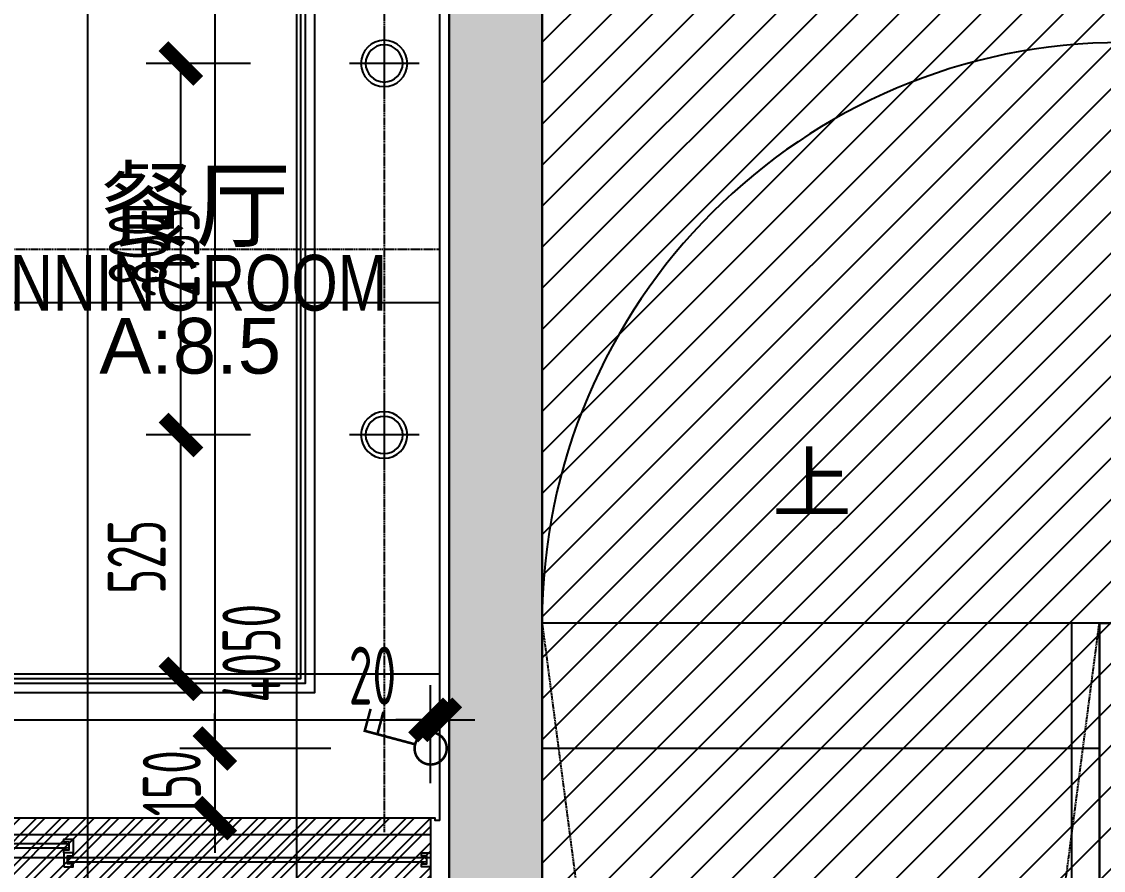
# Model space of a CAD drawing. Header units: millimetres. Extents: x 24675 to 175386, y -87697 to -40478.
# Drawn here: x 131433 to 133762, y -53078 to -51251 of the extents above; entities that cross this region are included whole.
import ezdxf
from ezdxf.enums import TextEntityAlignment as Align

# ---------------------------------------------------------------- set-up
doc = ezdxf.new("R2010")
doc.units = ezdxf.units.MM
doc.header["$LTSCALE"] = 10
doc.header["$MEASUREMENT"] = 0
doc.linetypes.add('DASH', pattern=[0.35, 0.25, -0.1])
for name, color, linetype in [('A-STAIR', 62, 'Continuous'), ('AR-新墙填充', 250, 'Continuous'), ('CW-SWITCH', 50, 'DASH'), ('EM-ELEC', 2, 'Continuous'), ('FC-地面造型', 136, 'Continuous'), ('FF-DOOR【门】', 60, 'Continuous'), ('FF-FINISH【完成面】', 20, 'Continuous'), ('FF1-完成面', 20, 'Continuous'), ('FF1-平面中英文字', 50, 'Continuous'), ('FF2-门', 60, 'Continuous'), ('P-ANNO-DIMS', 250, 'Continuous'), ('RC-FIN', 30, 'Continuous'), ('RC-LTG', 2, 'Continuous'), ('RC-TEXT', 50, 'Continuous'), ('RC-天花灯具', 2, 'Continuous'), ('RC-天花灯带', 2, 'Continuous'), ('WALL', 160, 'Continuous')]:
    doc.layers.add(name, color=color, linetype=linetype)
doc.styles.add('Arial', font='arial.ttf')
doc.styles.add('CCD-HB', font='hbsmall.shx')
doc.styles.add('CCD_DIM', font='archs.shx', dxfattribs={"width": 0.7})
doc.styles.add('st', font='')
doc.styles.add('XZC', font='SIMPLEX.SHX', dxfattribs={"width": 0.7, "bigfont": 'hztxt.shx'})
doc.styles.add('黑体', font='simhei.ttf', dxfattribs={"width": 0.8})
doc.styles.get('st').set_extended_font_data('SimSun')
doc.linetypes.add('LED_LINE', pattern='A,12.7,-5.08,["LED",XZC,S=2.54,R=0,X=-2.54,Y=-1.27],-6.35', length=24.13)
doc.dimstyles.new('1-50', dxfattribs={"dimscale": 50, "dimtxt": 2.5, "dimasz": 1.5, "dimexe": 1.5, "dimexo": 1.5, "dimgap": 0.6, "dimtad": 1, "dimdec": 0, "dimrnd": 5, "dimzin": 0, "dimdsep": 46, "dimtxsty": 'CCD_DIM', "dimblk": 'ARCHTICK', "dimcen": 0.125, "dimclrd": 44, "dimclre": 44, "dimclrt": 50, "dimadec": 0, "dimazin": 0, "dimtfac": 1, "dimtdec": 0, "dimtix": 1, "dimtmove": 2, "dimatfit": 3, "dimldrblk": 'DOT', "dimfxl": 5, "dimfxlon": 1, "dimtvp": 1, "dimtolj": 1, "dimtzin": 0, "dimarcsym": 0})

# ---------------------------------------------------------------- blocks, each defined once
blk = doc.blocks.new('BVCNVBNVBMN')
at = {"layer": 'P-ANNO-DIMS'}
blk.add_hatch(color=8, dxfattribs=at).paths.add_polyline_path([(211323.7886344348, -58687.7166482393), (210723.787636721, -58687.71685090027), (210723.7886315873, -58837.71684971796), (210323.7886315784, -58837.71684971517), (210323.7886315621, -58687.7167515501), (208023.7886315244, -58687.71665240732), (208023.7886315794, -60937.71665505017), (207823.7886315794, -60937.71665505017), (207823.788631516, -58487.71665239882), (211323.7886344264, -58487.71664823092)])
at = {"color": 6}
blk.add_lwpolyline([(211323.7886344348, -58687.7166482393), (210723.787636721, -58687.71685090027), (210723.7886315873, -58837.71684971796), (210323.7886315784, -58837.71684971517), (210323.7886315621, -58687.7167515501), (208023.7886315244, -58687.71665240732), (208023.7886315794, -60937.71665505017), (207823.7886315794, -60937.71665505017), (207823.788631516, -58487.71665239882), (211323.7886344264, -58487.71664823092)], close=True, dxfattribs=at)
blk = doc.blocks.new('_ArchTick')
at = {"color": 0, "linetype": 'ByBlock', "const_width": 0.4}
blk.add_lwpolyline([(-0.5, -0.5), (0.5, 0.5)], dxfattribs=at)
blk = doc.blocks.new('*D237')
at = {"layer": 'Defpoints', "color": 0, "linetype": 'ByBlock', "transparency": 16777216}
for p in [(131775.5, -52140.60896393747), (131925.5, -52140.60896393747), (131858, -52665.61186978251)]:
    blk.add_point(p, dxfattribs=at)
at = {"layer": 'RC-LTG', "color": 44, "linetype": 'ByBlock', "lineweight": -2, "transparency": 16777216}
for p, q in [((131850.5, -52140.60896393747), (131700.5, -52140.60896393747)), ((131775.5, -52665.61186978251), (131775.5, -52140.60896393747)), ((131783, -52665.61186978251), (131700.5, -52665.61186978251))]:
    blk.add_line(p, q, dxfattribs=at)
at = {"layer": 'RC-LTG', "color": 44, "linetype": 'ByBlock', "lineweight": -2, "transparency": 16777216, "xscale": 75, "yscale": 75, "zscale": 75}
for p, rotation in [((131775.5, -52140.60896393747), 90), ((131775.5, -52665.61186978251), 270)]:
    blk.add_blockref('_ArchTick', p, dxfattribs=dict(at, rotation=rotation))
at = {"layer": 'RC-LTG', "color": 50, "linetype": 'ByBlock', "transparency": 16777216, "insert": (131680.3958333333, -52403.11041685997), "char_height": 125, "attachment_point": 5, "rotation": 90, "style": 'CCD_DIM'}
blk.add_mtext('\\A1;525', dxfattribs=at)
blk = doc.blocks.new('_Dot')
at = {"color": 0, "linetype": 'ByBlock', "lineweight": -2}
blk.add_line((-0.5, 0), (-1, 0), dxfattribs=at)
at = {"color": 0, "linetype": 'ByBlock', "const_width": 0.5}
blk.add_lwpolyline([(-0.25, 0, 1), (0.25, 0, 1)], format="xyb", close=True, dxfattribs=at)
blk = doc.blocks.new('*D238')
at = {"layer": 'Defpoints', "color": 0, "linetype": 'ByBlock', "transparency": 16777216}
for p in [(131775.5, -51340.60896393747), (132213.241500151, -51340.60896393747), (132213.2415001252, -52140.60896393747)]:
    blk.add_point(p, dxfattribs=at)
at = {"layer": 'RC-LTG', "color": 44, "linetype": 'ByBlock', "lineweight": -2, "transparency": 16777216}
for p, q in [((131925.5, -51340.60896393747), (131700.5, -51340.60896393747)), ((131775.5, -52140.60896393747), (131775.5, -51340.60896393747)), ((131925.5, -52140.60896393747), (131700.5, -52140.60896393747))]:
    blk.add_line(p, q, dxfattribs=at)
at = {"layer": 'RC-LTG', "color": 44, "linetype": 'ByBlock', "lineweight": -2, "transparency": 16777216, "xscale": 75, "yscale": 75, "zscale": 75}
for p, rotation in [((131775.5, -51340.60896393747), 90), ((131775.5, -52140.60896393747), 270)]:
    blk.add_blockref('_ArchTick', p, dxfattribs=dict(at, rotation=rotation))
at = {"layer": 'RC-LTG', "color": 50, "linetype": 'ByBlock', "transparency": 16777216, "insert": (131683, -51740.60896393745), "char_height": 125, "attachment_point": 5, "rotation": 90, "style": 'CCD_DIM'}
blk.add_mtext('\\A1;800', dxfattribs=at)
blk = doc.blocks.new('*D330')
at = {"layer": 'AR-新墙填充', "color": 44, "linetype": 'ByBlock', "lineweight": -2, "transparency": 16777216}
for p, q in [((132275, -50585.58667806658), (131950, -50585.58667806658)), ((132025, -54635.61067723652), (132025, -50585.58667806658)), ((132078.2496562948, -54635.61067723652), (131950, -54635.61067723652))]:
    blk.add_line(p, q, dxfattribs=at)
at = {"layer": 'Defpoints', "color": 0, "linetype": 'ByBlock', "transparency": 16777216}
for p in [(132025, -50585.58667806658), (132353.2414974151, -50585.58667806658), (132153.2496562948, -54635.61067723652)]:
    blk.add_point(p, dxfattribs=at)
at = {"layer": 'AR-新墙填充', "color": 44, "linetype": 'ByBlock', "lineweight": -2, "transparency": 16777216, "xscale": 75, "yscale": 75, "zscale": 75}
for p, rotation in [((132025, -50585.58667806658), 90), ((132025, -54635.61067723652), 270)]:
    blk.add_blockref('_ArchTick', p, dxfattribs=dict(at, rotation=rotation))
at = {"layer": 'AR-新墙填充', "color": 50, "linetype": 'ByBlock', "transparency": 16777216, "insert": (131927.2916666667, -52610.59867765153), "char_height": 125, "attachment_point": 5, "rotation": 90, "style": 'CCD_DIM'}
blk.add_mtext('\\A1;4050', dxfattribs=at)
blk = doc.blocks.new('*D371')
at = {"layer": 'Defpoints', "color": 0, "linetype": 'ByBlock', "transparency": 16777216}
for p in [(132313.2495682953, -52754), (129193.2579457783, -52965.6118697796), (132313.2495682953, -52965.6118705616)]:
    blk.add_point(p, dxfattribs=at)
at = {"layer": 'FF1-完成面', "color": 44, "linetype": 'ByBlock', "lineweight": -2, "transparency": 16777216}
for p, q in [((129193.2579457783, -52890.6118697796), (129193.2579457783, -52679)), ((132313.2495682953, -52890.6118705616), (132313.2495682953, -52679)), ((129193.2579457783, -52754), (132313.2495682953, -52754))]:
    blk.add_line(p, q, dxfattribs=at)
at = {"layer": 'FF1-完成面', "color": 44, "linetype": 'ByBlock', "lineweight": -2, "transparency": 16777216, "xscale": 75, "yscale": 75, "zscale": 75, "rotation": 180}
blk.add_blockref('_ArchTick', (129193.2579457783, -52754), dxfattribs=at)
at = {"layer": 'FF1-完成面', "color": 44, "linetype": 'ByBlock', "lineweight": -2, "transparency": 16777216, "xscale": 75, "yscale": 75, "zscale": 75}
blk.add_blockref('_ArchTick', (132313.2495682953, -52754), dxfattribs=at)
at = {"layer": 'FF1-完成面', "color": 50, "linetype": 'ByBlock', "transparency": 16777216, "insert": (130753.2537570368, -52658.89583333334), "char_height": 125, "attachment_point": 5, "style": 'CCD_DIM'}
blk.add_mtext('\\A1;3120', dxfattribs=at)
blk = doc.blocks.new('*D372')
at = {"layer": 'Defpoints', "color": 0, "linetype": 'ByBlock', "transparency": 16777216}
for p in [(132333.2415000477, -52754), (132333.2415000477, -52847.00000000049), (132313.2495682953, -52965.6118705616)]:
    blk.add_point(p, dxfattribs=at)
at = {"layer": 'FF1-完成面', "color": 44, "linetype": 'ByBlock', "lineweight": -2, "transparency": 16777216}
for p, q in [((132313.2495682953, -52890.6118705616), (132313.2495682953, -52679)), ((132333.2415000477, -52772.00000000049), (132333.2415000477, -52679)), ((132313.2495682953, -52754), (132238.2495682953, -52754)), ((132313.2495682953, -52754), (132333.2415000477, -52754)), ((132333.2415000477, -52754), (132408.2415000477, -52754))]:
    blk.add_line(p, q, dxfattribs=at)
at = {"layer": 'FF1-完成面', "color": 44, "linetype": 'ByBlock', "lineweight": -2, "transparency": 16777216, "xscale": 75, "yscale": 75, "zscale": 75}
blk.add_blockref('_ArchTick', (132313.2495682953, -52754), dxfattribs=at)
at = {"layer": 'FF1-完成面', "color": 44, "linetype": 'ByBlock', "lineweight": -2, "transparency": 16777216, "xscale": 75, "yscale": 75, "zscale": 75, "rotation": 180}
blk.add_blockref('_ArchTick', (132333.2415000477, -52754), dxfattribs=at)
at = {"layer": 'FF1-完成面', "color": 50, "linetype": 'ByBlock', "transparency": 16777216, "insert": (132188, -52658.89583333334), "char_height": 125, "attachment_point": 5, "style": 'CCD_DIM'}
blk.add_mtext('\\A1;20', dxfattribs=at)
blk = doc.blocks.new('A$C60777E67')
at = {"layer": 'RC-天花灯具', "color": 2}
blk.add_circle((49.99991755746304, 50.00015801179689), 50, dxfattribs=at)
at = {"layer": 'RC-天花灯具', "color": 1}
blk.add_circle((49.99991755746304, 50.00015801179689), 40, dxfattribs=at)
blk = doc.blocks.new('A$C123B414E')
at = {"layer": 'RC-天花灯具', "color": 1}
for p, q in [((-2.24490577e-08, 2.249999948260892), (2.24490577e-08, -2.249999948260892)), ((2.249999947368451, 2.24354153e-08), (-2.249999947355718, -2.24351879e-08))]:
    blk.add_line(p, q, dxfattribs=at)
at = {"layer": 'RC-天花灯具', "color": 2}
blk.add_circle((2.7285e-12, 1.81899e-11), 1.499999964926441, dxfattribs=at)
at = {"layer": 'RC-天花灯具', "xscale": 0.0299999992985296, "yscale": 0.0299999992985296, "zscale": 0.0299999992985296}
blk.add_blockref('A$C60777E67', (-1.499997456571691, -1.500004705280161), dxfattribs=at)
blk = doc.blocks.new('*U77')
at = {"layer": 'RC-天花灯具', "color": 0, "xscale": 33.33333333333333, "yscale": 33.33333333333333, "zscale": 33.33333333333333}
blk.add_blockref('A$C123B414E', (-295.7489304446717, 3485.002879752214), dxfattribs=at)
at = {"layer": 'RC-TEXT', "color": 2, "style": '黑体', "width": 3.004934249780033}
blk.add_attdef('L', text='', height=50, dxfattribs=at).set_placement((-188.9641739350877, 3549.953313657101), (-80.92159416771574, 3549.953313657101), align=Align.FIT)
blk = doc.blocks.new('err')
at = {"layer": 'FF-DOOR【门】', "elevation": 1.022458e-10}
for points in [[(125418.2981798535, -53075.111869812), (125438.2980078285, -53075.111869812), (125438.2980078285, -53068.61186981264), (125426.2980078285, -53068.61186981264), (125426.2980078285, -53051.611869812), (125438.2980078285, -53051.52429770351), (125438.2980064757, -53045.11186981194), (125418.2981798535, -53045.11186981194)], [(126208.2415687764, -53075.11186988982), (126188.2417408014, -53075.11186988982), (126188.2417408014, -53068.6118698904), (126200.2417408014, -53068.6118698904), (126200.2417408014, -53051.61186988982), (126188.2417408014, -53051.52429778127), (126188.2417421542, -53045.1118698897), (126208.2415687764, -53045.1118698897)]]:
    blk.add_lwpolyline(points, close=True, dxfattribs=at)
blk.add_lwpolyline([(126194.0950096567, -53055.11187624522), (125432.4447707506, -53055.11186981194), (125427.4447707506, -53056.111869812), (125427.4447707506, -53064.11186981194), (125432.444788206, -53065.111873303), (125432.444788206, -53065.111873303), (126194.0949604239, -53065.11187338083), (126199.0949778793, -53064.1118698897), (126199.0949778793, -53056.1118698897), (126194.0950096567, -53055.11187624522)], dxfattribs=at)
at = {"layer": 'FF-DOOR【门】'}
for centre, start, end in [((125439.6482121505, -53053.46703426114), 126.0474434080092, 225.795968855471), ((125439.6482121505, -53066.75670536279), 134.2040311445319, 233.952556591991)]:
    blk.add_arc(centre, 2.294490541965672, start, end, dxfattribs=at)
blk = doc.blocks.new('t5t5')
at = {"color": 4, "linetype": 'Continuous', "elevation": 1.022458e-10}
for points, const_width in [([(131690.1710516024, -53102.2681432258), (131660.0151953054, -52994.14641873226), (131707.1703456658, -52980.99453880636)], 5.538612275111372), ([(131690.1710516024, -53102.2681432258), (131660.0151953054, -52994.14641873234), (131707.1703456658, -52980.99453880636)], 5.538612275111372), ([(131667.5997478506, -53021.34030414642), (131715.6524542221, -53007.84066213439)], 5.538612275111376), ([(131667.5997478506, -53021.34030414642), (131715.6524542221, -53007.84066213439)], 5.538612275111376)]:
    blk.add_lwpolyline(points, dxfattribs=dict(at, const_width=const_width))
at = {"color": 4, "linetype": 'Continuous', "const_width": 5.538612275111372}
blk.add_lwpolyline([(131669.3173199398, -53118.61023459605, -0.1989123673796352), (131690.1710516014, -53102.26814322542, -0.1989123673796269), (131716.4724703001, -53105.45835467031, -0.1989123673796338), (131732.8145616704, -53126.31208633231, -0.1989123673796519), (131729.6243502261, -53152.61350503068, -0.1989123673796731), (131708.770618564, -53168.95559640134, -0.1989123673796564), (131682.4691998652, -53165.76538495642, -0.1989123673796721), (131666.127108495, -53144.9116532943, -0.198912367379654)], format="xyb", close=True, dxfattribs=at)
blk = doc.blocks.new('*D703')
at = {"layer": 'Defpoints', "color": 0, "ltscale": 500, "transparency": 16777216}
for p in [(132319.6999712745, -50680.61467827178), (131848.4077483392, -52815.61187057816), (132313.249568295, -52815.61187057816)]:
    blk.add_point(p, dxfattribs=at)
at = {"layer": 'EM-ELEC', "color": 44, "lineweight": -2, "ltscale": 500, "transparency": 16777216}
for p, q in [((132098.4077483392, -50680.61467827178), (131773.4077483392, -50680.61467827178)), ((131848.4077483392, -50680.61467827178), (131848.4077483392, -52815.61187057816)), ((132098.4077483392, -52815.61187057816), (131773.4077483392, -52815.61187057816))]:
    blk.add_line(p, q, dxfattribs=at)
at = {"layer": 'EM-ELEC', "color": 44, "lineweight": -2, "ltscale": 500, "transparency": 16777216, "xscale": 75, "yscale": 75, "zscale": 75}
for p, rotation in [((131848.4077483392, -50680.61467827178), 90), ((131848.4077483392, -52815.61187057816), 270)]:
    blk.add_blockref('_ArchTick', p, dxfattribs=dict(at, rotation=rotation))
at = {"layer": 'EM-ELEC', "color": 50, "ltscale": 500, "transparency": 16777216, "insert": (131753.3035816726, -51748.11327442495), "char_height": 125, "attachment_point": 5, "rotation": 90, "style": 'CCD_DIM'}
blk.add_mtext('\\A1;2135', dxfattribs=at)
blk = doc.blocks.new('*D704')
at = {"layer": 'Defpoints', "color": 0, "ltscale": 500, "transparency": 16777216}
for p in [(132353.2415001502, -52815.61187057816), (131848.4077483392, -52965.6118705616), (132318.2495682953, -52965.6118705616)]:
    blk.add_point(p, dxfattribs=at)
at = {"layer": 'EM-ELEC', "color": 44, "lineweight": -2, "ltscale": 500, "transparency": 16777216}
for p, q in [((131848.4077483392, -52815.61187057816), (131848.4077483392, -52740.61187057816)), ((132098.4077483392, -52815.61187057816), (131773.4077483392, -52815.61187057816)), ((131848.4077483392, -52815.61187057816), (131848.4077483392, -52965.6118705616)), ((132098.4077483392, -52965.6118705616), (131773.4077483392, -52965.6118705616)), ((131848.4077483392, -52965.6118705616), (131848.4077483392, -53040.6118705616))]:
    blk.add_line(p, q, dxfattribs=at)
at = {"layer": 'EM-ELEC', "color": 44, "lineweight": -2, "ltscale": 500, "transparency": 16777216, "xscale": 75, "yscale": 75, "zscale": 75}
for p, rotation in [((131848.4077483392, -52815.61187057816), 270), ((131848.4077483392, -52965.6118705616), 90)]:
    blk.add_blockref('_ArchTick', p, dxfattribs=dict(at, rotation=rotation))
at = {"layer": 'EM-ELEC', "color": 50, "ltscale": 500, "transparency": 16777216, "insert": (131755.9077483392, -52890.61187056985), "char_height": 125, "attachment_point": 5, "rotation": 90, "style": 'CCD_DIM'}
blk.add_mtext('\\A1;150', dxfattribs=at)
blk = doc.blocks.new('*D708')
at = {"layer": 'Defpoints', "color": 0, "linetype": 'ByBlock', "transparency": 16777216}
for p in [(132333.2415000358, -50948.19261216614), (132213.2415001511, -51417.04695102535), (132333.2415000358, -51417.04695102535)]:
    blk.add_point(p, dxfattribs=at)
at = {"layer": 'RC-LTG', "color": 44, "lineweight": -2, "transparency": 16777216}
for p, q in [((132213.2415001511, -51198.19261216614), (132213.2415001511, -50873.19261216614)), ((132333.2415000358, -51198.19261216614), (132333.2415000358, -50873.19261216614)), ((132213.2415001511, -50948.19261216614), (132333.2415000358, -50948.19261216614))]:
    blk.add_line(p, q, dxfattribs=at)
at = {"layer": 'RC-LTG', "color": 44, "linetype": 'ByBlock', "lineweight": -2, "transparency": 16777216, "xscale": 75, "yscale": 75, "zscale": 75, "rotation": 180}
blk.add_blockref('_ArchTick', (132213.2415001511, -50948.19261216614), dxfattribs=at)
at = {"layer": 'RC-LTG', "color": 44, "linetype": 'ByBlock', "lineweight": -2, "transparency": 16777216, "xscale": 75, "yscale": 75, "zscale": 75}
blk.add_blockref('_ArchTick', (132333.2415000358, -50948.19261216614), dxfattribs=at)
at = {"layer": 'RC-LTG', "color": 50, "linetype": 'ByBlock', "transparency": 16777216, "insert": (132213.2415001511, -51100.32069232882), "char_height": 125, "attachment_point": 5, "style": 'CCD_DIM'}
blk.add_mtext('\\A1;120', dxfattribs=at)

msp = doc.modelspace()

# ---------------------------------------------------------------- hatches: boundary and pattern name
at = {"linetype": 'ByBlock'}
h = msp.add_hatch(dxfattribs=at)
h.set_pattern_fill('ANSI31', color=250, scale=500)
h.set_pattern_definition([(45, (0, 0), (-44.19417382415921, 44.19417382415922), [])])
h.paths.add_polyline_path([(135253.2415001497, -51035.61186850825), (132553.2496586841, -51035.61067409733), (132553.241500119, -58435.61187423655), (135253.2486638849, -58435.61187423655)])
at = {"layer": 'FC-地面造型', "linetype": 'ByBlock'}
h = msp.add_hatch(dxfattribs=at)
h.set_pattern_fill('_USER', color=256, scale=800, style=0, double=1, pattern_type=0)
h.set_pattern_definition([(0, (129174.2538474483, -49455.61065204973), (0, 800), []), (90, (129174.2538474483, -49455.61065204973), (-800, 4.898587196589413e-14), [])])
edge = h.paths.add_edge_path()
edge.add_line((128313.2415410467, -49455.61036707374), (128313.2414990148, -49300.61186945697))
edge.add_line((128313.2414990148, -49300.61186945697), (128753.2414999813, -49305.6118697832))
edge.add_line((128753.2414999813, -49305.6118697832), (128753.2415005933, -48195.61186984932))
edge.add_line((128753.2415005933, -48195.61186984932), (127373.2415002367, -48195.61186945711))
edge.add_line((127373.2415002367, -48195.61186945711), (127373.2415002324, -49455.61304491208))
edge.add_line((127373.2415002324, -49455.61304491208), (124964.2415005168, -49455.61065091993))
edge.add_line((124964.2415005168, -49455.61065091993), (124964.2415002324, -50515.61067874296))
edge.add_line((124964.2415002324, -50515.61067874296), (129164.2414373505, -50515.59749742461))
edge.add_line((129164.2414373505, -50515.59749742461), (129173.2414373478, -52965.61186977953))
edge.add_line((129173.2414373478, -52965.61186977953), (129953.2496818921, -52965.61186978229))
edge.add_line((129953.2496818921, -52965.61186978229), (129963.2496818921, -53125.61186980663))
edge.add_line((129963.2496818921, -53125.61186980663), (129953.2415233441, -53275.61186980494))
edge.add_line((129953.2415233441, -53275.61186980494), (129953.2415233441, -53115.61175030467))
edge.add_line((129953.2415233441, -53115.61175030467), (129183.2415001751, -53115.61175030467))
edge.add_line((129183.2415001751, -53115.61175030467), (129183.2415001845, -54605.61187312199))
edge.add_line((129183.2415001845, -54605.61187312199), (130744.241469557, -54605.61187231563))
edge.add_line((130744.241469557, -54605.61187231563), (131823.2415886606, -54605.61187168908))
edge.add_line((131823.2415886606, -54605.61187168908), (131823.2401714504, -53115.61163081806))
edge.add_line((131823.2401714504, -53115.61163081806), (132333.2415000358, -53115.61186978283))
edge.add_line((132333.2415000358, -53115.61186978283), (132333.2415000358, -50555.61186839332))
edge.add_line((132333.2415000358, -50555.61186839332), (132473.2414998726, -50555.61186839332))
edge.add_line((132473.2414998726, -50555.61186839332), (132473.2415002537, -50805.61067549402))
edge.add_line((132473.2415002537, -50805.61067549402), (135033.2415000971, -50805.61067244549))
edge.add_line((135033.2415000971, -50805.61067244549), (135024.2415041139, -49255.63352467118))
edge.add_line((135024.2415041139, -49255.63352467118), (132925.036200248, -49255.63352462793))
edge.add_line((132925.036200248, -49255.63352462793), (132925.0356719288, -46255.61067874137))
edge.add_line((132925.0356719288, -46255.61067874137), (135624.2496586204, -46255.61067874127))
edge.add_line((135624.2496586204, -46255.61067874127), (129174.2496586217, -46255.61187022159))
edge.add_line((129174.2496586217, -46255.61187022159), (129174.2538474483, -49455.61065204973))
edge.add_line((129174.2538474483, -49455.61065204973), (128314.2415410468, -49455.61065181893))
at = {"layer": 'RC-FIN', "linetype": 'ByBlock'}
h = msp.add_hatch(dxfattribs=at)
h.set_pattern_fill('ANSI32', color=138, scale=100)
h.set_pattern_definition([(45, (3800.016314167762, -7.81874405220151e-07), (-26.51650429449553, 26.51650429449554), []), (45, (3817.693983667763, -7.81874405220151e-07), (-26.51650429449553, 26.51650429449554), [])])
h.paths.add_polyline_path([(129193.2579457783, -52965.61187056157), (132313.2495682953, -52965.61187056157), (132313.2495682953, -53115.61166069818), (129193.2579457783, -53115.61166069818)])

# ---------------------------------------------------------------- linework, layer by layer
at = {"color": 8, "linetype": 'ByBlock'}
msp.add_lwpolyline([(135253.2415001497, -51035.61186850825), (132553.2496586841, -51035.61067409733), (132553.241500119, -58435.61187423655), (135253.2486638849, -58435.61187423655)], close=True, dxfattribs=at)
at = {"layer": 'A-STAIR', "color": 30}
for p, q in [((133753.2415004468, -52545.61187197152), (132553.2415004468, -52545.61187197152)), ((133693.2415004468, -52545.61187197152), (133693.2415004468, -57135.61187197152)), ((133753.2415004468, -52545.61187197152), (133693.2415004468, -52545.61187197152)), ((133753.2415004468, -52545.61187197152), (133753.2415004384, -54706.46668350167)), ((133753.2415004468, -52545.61187197152), (133753.2415004468, -57135.61187197152)), ((133753.2415004468, -52815.61187197152), (132553.2415004468, -52815.61187197152))]:
    msp.add_line(p, q, dxfattribs=at)
at = {"layer": 'A-STAIR', "color": 30, "elevation": 1.022458e-10}
msp.add_lwpolyline([(133153.2415004468, -52410.61187197152, 0, 0, 0), (133153.2415004468, -54975.61187197152, 0, 80.00000000000001, 0), (133153.2415004468, -54675.61187197152, 0, 0, 0)], format="xyseb", dxfattribs=at)
msp.add_lwpolyline([(133753.2415004468, -57135.61187197152), (133753.2415004468, -52545.61187197152), (133853.2415004468, -52545.61187197152), (133853.2415004468, -57135.61187197152)], close=True, dxfattribs=at)
at = {"layer": 'A-STAIR', "color": 30}
msp.add_arc((133803.2415004468, -52545.61187197152), 1249.999999619555, 0, 179.9999999933299, dxfattribs=at)
at = {"layer": 'FF-FINISH【完成面】', "linetype": 'ByBlock', "elevation": 1.022458e-10}
for points in [[(132333.2497000986, -52970.61187055906), (132333.2415000358, -52965.61186978283), (132333.2415000358, -50525.61186839332), (132473.2414998726, -50525.61186839332), (132473.2415002537, -50805.61067396976), (135033.2415000971, -50805.61067396976), (135033.2406270395, -50485.61353641923)], [(132333.2497000986, -52970.61187055906), (132323.2495682953, -52970.6118705616), (132323.2495682953, -52965.6118705616), (132313.2495682953, -52965.6118705616), (132313.2495682953, -53115.61166069822), (132323.2497001725, -53115.61166069823)]]:
    msp.add_lwpolyline(points, dxfattribs=at)
at = {"layer": 'FF2-门', "color": 8, "linetype": 'DASH', "ltscale": 500}
msp.add_line((132313.2495682953, -52965.61187073198), (129193.2579457783, -52965.61187056157), dxfattribs=at)
at = {"layer": 'RC-FIN', "linetype": 'ByBlock'}
for p, q in [((133853.2415004468, -52545.61187197152), (133753.2415004468, -52545.61187197163)), ((132313.2495682953, -52965.61187057829), (129193.2579457783, -52965.61187056157))]:
    msp.add_line(p, q, dxfattribs=at)
at = {"layer": 'RC-FIN', "color": 136, "linetype": 'ByBlock'}
for p, q in [((129193.2579457787, -53000.61187056157), (132313.2495682957, -53000.61187052855)), ((129193.2579457792, -53050.61187056157), (132313.2495682962, -53050.61187052855))]:
    msp.add_line(p, q, dxfattribs=at)
at = {"layer": 'RC-FIN', "color": 136, "linetype": 'ByBlock', "elevation": 1.022458e-10}
msp.add_lwpolyline([(129463.2497469871, -46745.25730908824), (132043.2415000358, -46745.25730908824), (132043.2415001511, -52675.61186978251), (129463.2497469871, -52675.61186978251)], close=True, dxfattribs=at)
at = {"layer": 'RC-FIN', "linetype": 'ByBlock', "elevation": 1.022458e-10}
for points in [[(129473.2497469871, -46755.25730908824), (132033.2415000358, -46755.25730908824), (132033.2415001511, -52665.61186978251), (129473.2497469871, -52665.61186978251)], [(133753.2415004468, -52545.61187197163), (132553.2415004468, -52545.61187197163), (132553.2415004468, -57135.61187197152), (133753.2415004468, -57135.61187197152)]]:
    msp.add_lwpolyline(points, close=True, dxfattribs=at)
at = {"layer": 'RC-FIN', "linetype": 'DASH', "elevation": 1.022458e-10}
msp.add_lwpolyline([(132553.2415000398, -52545.61187197163), (133153.2415004468, -57135.61187197152), (133753.2415004468, -52545.61187197163)], dxfattribs=at)
at = {"layer": 'RC-LTG', "color": 136, "linetype": 'DASH', "elevation": 1.022458e-10}
for points in [[(132213.2415001511, -46575.61067874127), (132213.2415001511, -52995.61186978251)], [(130230.4849187298, -51740.60896585506), (132333.2415000358, -51740.60896585506)]]:
    msp.add_lwpolyline(points, dxfattribs=at)
at = {"layer": 'RC-天花灯带', "color": 50, "linetype": 'LED_LINE', "ltscale": 0.01, "elevation": 1.022458e-10}
msp.add_lwpolyline([(129443.2497469871, -46725.25730908824), (132063.2415000358, -46725.25730908824), (132063.2415001511, -52695.61186978251), (129453.2414489837, -52695.61186978251)], close=True, dxfattribs=at)
at = {"layer": 'WALL'}
for p, q in [((132353.2415000342, -50935.61187197041), (132353.2415000354, -54635.61067796685)), ((132353.2415001087, -52985.61186978285), (132353.2415001502, -51035.61186982045)), ((132553.2415001502, -53235.61186982045), (132553.2415002196, -51135.61186987528)), ((132553.2415000324, -57035.60646212363), (132553.2415000421, -51135.61187197006))]:
    msp.add_line(p, q, dxfattribs=at)

# ---------------------------------------------------------------- block references
at = {"color": 1}
msp.add_blockref('BVCNVBNVBMN', (-75470.5389728403, 7652.105978309992), dxfattribs=at)
at = {"layer": 'CW-SWITCH', "linetype": 'ByBlock', "rotation": 59.45578386696011}
msp.add_blockref('t5t5', (19620.79713160652, -139236.413942909), dxfattribs=at)
at = {"layer": 'FF-DOOR【门】', "linetype": 'ByBlock', "xscale": -1}
for p in [(256961.4953258118, 34.5001041821306), (257731.5478348378, 4.50010425983055)]:
    msp.add_blockref('err', p, dxfattribs=at)
at = {"layer": 'RC-天花灯具', "extrusion": (0, 0, -1), "zscale": -1, "rotation": 90.00000000000001}
for p in [(-128728.2386203988, -51044.86003466209), (-128728.238620373, -51844.86003466209)]:
    msp.add_blockref('*U77', p, dxfattribs=at)

# ---------------------------------------------------------------- texts
at = {"layer": 'FF1-平面中英文字', "style": 'st'}
for s, height, p in [('餐厅', 150, (131602.4408380613, -51720.00845539119)), ('上', 125, (133048.986181298, -52305.61187197152))]:
    msp.add_text(s, height=height, dxfattribs=at).set_placement(p)
at = {"layer": 'FF1-平面中英文字', "style": 'CCD-HB', "width": 0.8}
msp.add_text('DINNINGROOM', height=120, dxfattribs=at).set_placement((131278.7232302509, -51872.81760076111))
at = {"layer": 'FF1-平面中英文字', "style": 'Arial'}
msp.add_text('A:8.5', height=120, dxfattribs=at).set_placement((131795.4907145456, -51948.45789191852), align=Align.MIDDLE)

# ---------------------------------------------------------------- dimensions: what is measured, and where the dimension line sits
at = {"layer": 'AR-新墙填充', "color": 8, "linetype": 'ByBlock'}
dim = msp.add_linear_dim(base=(132025, -50585.58667806658), p1=(132153.2496562948, -54635.61067723652), p2=(132353.2414974151, -50585.58667806658), angle=90, dimstyle='1-50', dxfattribs=at)
dim.commit()
dim.dimension.update_dxf_attribs({"geometry": '*D330', "text_midpoint": (131927.2916666667, -52610.59867765153)})
at = {"layer": 'EM-ELEC', "ltscale": 500}
for base, p1, p2, picture, middle in [((131848.4077483392, -52815.61187057816), (132319.6999712745, -50680.61467827178), (132313.249568295, -52815.61187057816), '*D703', (131753.3035816726, -51748.11327442495)), ((131848.4077483392, -52965.6118705616), (132353.2415001502, -52815.61187057816), (132318.2495682953, -52965.6118705616), '*D704', (131755.9077483392, -52890.61187056985))]:
    dim = msp.add_linear_dim(base=base, p1=p1, p2=p2, angle=90, dimstyle='1-50', dxfattribs=at)
    dim.commit()
    dim.dimension.update_dxf_attribs({"geometry": picture, "text_midpoint": middle})
at = {"layer": 'FF1-完成面', "color": 8, "linetype": 'ByBlock'}
dim = msp.add_linear_dim(base=(132313.2495682953, -52754), p1=(129193.2579457783, -52965.6118697796), p2=(132313.2495682953, -52965.6118705616), dimstyle='1-50', dxfattribs=at)
dim.commit()
dim.dimension.update_dxf_attribs({"geometry": '*D371', "text_midpoint": (130753.2537570368, -52658.89583333334)})
dim = msp.add_linear_dim(base=(132333.2415000477, -52754), p1=(132313.2495682953, -52965.6118705616), p2=(132333.2415000477, -52847.00000000049), dimstyle='1-50', dxfattribs=at)
dim.commit()
dim.dimension.update_dxf_attribs({"geometry": '*D372', "text_midpoint": (132188, -52658.89583333334), "dimtype": 160})
at = {"layer": 'RC-LTG', "color": 4, "linetype": 'ByBlock'}
dim = msp.add_linear_dim(base=(132333.2415000358, -50948.19261216614), p1=(132213.2415001511, -51417.04695102535), p2=(132333.2415000358, -51417.04695102535), dimstyle='1-50', override={"dimarcsym": 1}, dxfattribs=at)
dim.commit()
dim.dimension.update_dxf_attribs({"geometry": '*D708', "text_midpoint": (132213.2415001511, -51100.32069232882), "dimtype": 160})
at = {"layer": 'RC-LTG', "linetype": 'ByBlock'}
for base, p1, p2, picture, middle in [((131775.5, -51340.60896393747), (132213.2415001252, -52140.60896393747), (132213.241500151, -51340.60896393747), '*D238', (131683, -51740.60896393745)), ((131775.5, -52140.60896393747), (131858, -52665.61186978251), (131925.5, -52140.60896393747), '*D237', (131680.3958333333, -52403.11041685997))]:
    dim = msp.add_linear_dim(base=base, p1=p1, p2=p2, angle=90, dimstyle='1-50', override={"dimfxl": 3}, dxfattribs=at)
    dim.commit()
    dim.dimension.update_dxf_attribs({"geometry": picture, "text_midpoint": middle})

doc.saveas('drawing.dxf')
